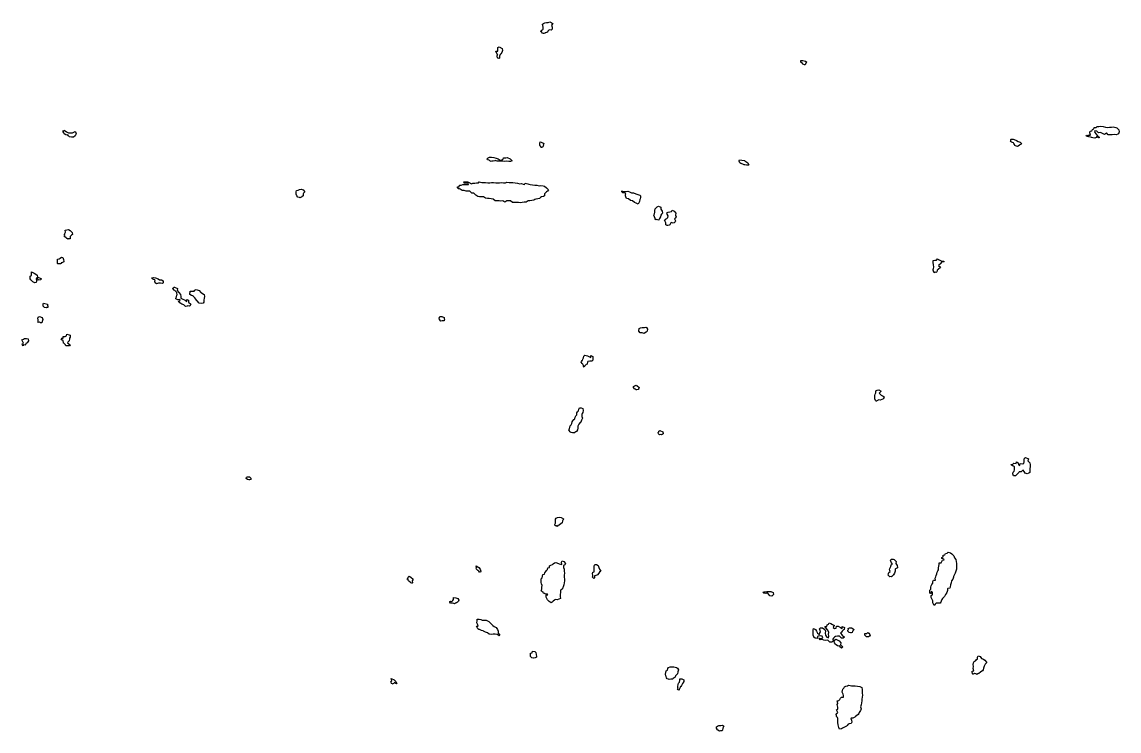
# Model space of a CAD drawing. Extents: x 450006 to 454999, y 6465006 to 6474995.
# Drawn here: x 451364 to 452498, y 6466520 to 6467252 of the extents above; entities that cross this region are included whole.
import ezdxf

# ---------------------------------------------------------------- set-up
doc = ezdxf.new("R2010")
doc.units = 0

msp = doc.modelspace()

# ---------------------------------------------------------------- linework, layer by layer
at = {"layer": '1010'}
for points in [[(451901, 6467242.14), (451900.02, 6467243), (451900.6, 6467243.38), (451901, 6467243.62), (451901.64, 6467244.34), (451902.8, 6467245.18), (451902.72, 6467247.26), (451901.92, 6467250.06), (451903.16, 6467250.82), (451904.54, 6467251.44), (451906.2, 6467251.78), (451907.98, 6467252), (451909.5, 6467252.48), (451912.78, 6467251), (451911.2, 6467249), (451912, 6467247), (451912.12, 6467245), (451911, 6467243.88), (451909, 6467244.22), (451907.6, 6467243), (451907, 6467242.1), (451905, 6467241.18), (451904.76, 6467241.22), (451904.38, 6467241), (451903.48, 6467240.5), (451903, 6467240.5), (451902, 6467241), (451901, 6467242.14), (451901, 6467242.14)], [(451855, 6467216.5), (451854.76, 6467217), (451854.82, 6467217.16), (451855, 6467217.98), (451855.9, 6467218.08), (451855, 6467219.14), (451853.84, 6467222.14), (451855.66, 6467222.32), (451855.68, 6467224.3), (451855.96, 6467226.02), (451857.2, 6467226.78), (451860.38, 6467225), (451860.46, 6467223), (451860.04, 6467221), (451859, 6467219.68), (451858.3, 6467219), (451857.66, 6467217), (451857.52, 6467216.46), (451857.62, 6467215), (451857.3, 6467214.68), (451857, 6467214.78), (451856.3, 6467215), (451855, 6467216.5), (451855, 6467216.5)], [(452171, 6467209.22), (452169.22, 6467211), (452169.22, 6467212.76), (452171, 6467212.76), (452171.24, 6467212.74), (452174, 6467211.98), (452175.16, 6467211), (452175, 6467210.66), (452174.16, 6467209.82), (452173.98, 6467209), (452173.7, 6467208.28), (452173, 6467208.16), (452171.32, 6467209), (452171, 6467209.22), (452171, 6467209.22)], [(451407, 6467138), (451406.26, 6467139), (451406, 6467139.98), (451407, 6467139.98), (451407.4, 6467140.58), (451409.86, 6467139), (451412, 6467137.98), (451413.88, 6467138.1), (451416.16, 6467137.82), (451417.5, 6467138.48), (451418.74, 6467139.24), (451419.22, 6467139), (451419.72, 6467137), (451419, 6467135.5), (451418.66, 6467135), (451417, 6467133.32), (451415, 6467133.42), (451413, 6467133.96), (451411.8, 6467135), (451411, 6467136), (451410.52, 6467135.46), (451409, 6467135.78), (451407.46, 6467137), (451407, 6467138), (451407, 6467138)], [(452465, 6467134.22), (452464.04, 6467135), (452464.6, 6467135.38), (452465, 6467135.32), (452466.28, 6467135.7), (452468.54, 6467135.44), (452467.9, 6467138.08), (452468.36, 6467139.62), (452469.82, 6467140.16), (452470.52, 6467141.46), (452471.98, 6467142), (452472.54, 6467143.44), (452474.4, 6467143.58), (452475.56, 6467144.42), (452477.36, 6467144.62), (452479.32, 6467144.66), (452481.66, 6467144.32), (452484.26, 6467143.72), (452486.44, 6467143.54), (452488.22, 6467143.76), (452490.26, 6467143.72), (452491.88, 6467144.1), (452494.66, 6467143.32), (452496, 6467143), (452498.08, 6467141), (452498.14, 6467139), (452497.5, 6467137), (452497, 6467136.5), (452495, 6467135.92), (452493, 6467136.2), (452491, 6467136), (452489, 6467135.76), (452487, 6467136), (452485, 6467137.88), (452483.98, 6467137), (452483, 6467136.28), (452481, 6467137.42), (452479, 6467138.42), (452477, 6467137.88), (452475, 6467139.8), (452473, 6467139.98), (452472.66, 6467139), (452473.98, 6467137), (452475.98, 6467135), (452477.98, 6467133), (452477, 6467132.8), (452475, 6467134), (452474.34, 6467133), (452473, 6467132.4), (452471, 6467132.7), (452469.62, 6467133), (452469, 6467133.66), (452468.46, 6467133.52), (452467, 6467133.68), (452465.78, 6467134.2), (452465, 6467134.22), (452465, 6467134.22)], [(451901, 6467122.78), (451900.5, 6467123), (451899.76, 6467124.22), (451899.14, 6467125), (451899.14, 6467126.84), (451899.42, 6467128.56), (451902.2, 6467127.78), (451903.44, 6467127), (451903, 6467125.8), (451902.66, 6467125.32), (451902.84, 6467125), (451902.44, 6467123.54), (451901.48, 6467123), (451901.2, 6467122.78), (451901, 6467122.78), (451901, 6467122.78)], [(452387, 6467128.32), (452386.04, 6467129), (452386.28, 6467129.7), (452386.4, 6467131), (452386.48, 6467131.5), (452388.66, 6467131.32), (452389.66, 6467131), (452392.06, 6467129.92), (452393.66, 6467129), (452395.82, 6467128.16), (452397.42, 6467127), (452397, 6467126.34), (452395, 6467125.18), (452394.82, 6467125), (452393, 6467123.88), (452391, 6467124.48), (452390.2, 6467125), (452390.12, 6467125.86), (452389.5, 6467127), (452389, 6467127.74), (452388.1, 6467127.88), (452387, 6467128.32), (452387, 6467128.32)], [(451845, 6467109.98), (451844.74, 6467111), (451844.74, 6467111.24), (451845, 6467111.52), (451845.88, 6467112.1), (451847.26, 6467112.72), (451849.22, 6467112.76), (451851.5, 6467112.48), (451854.1, 6467111.88), (451856.14, 6467111), (451858.16, 6467109.82), (451859.96, 6467110.02), (451861.24, 6467110.74), (451861.8, 6467112.18), (451864, 6467111.98), (451865.58, 6467112.4), (451868.4, 6467111), (451870.66, 6467109), (451869, 6467108.2), (451867, 6467108.36), (451865, 6467108.5), (451863, 6467108.4), (451861, 6467108.72), (451859, 6467108.74), (451857, 6467108.82), (451855, 6467108.6), (451853, 6467109.42), (451852.58, 6467109), (451851, 6467108.68), (451849.48, 6467108.5), (451849, 6467108.4), (451847.44, 6467109), (451847, 6467109.56), (451845.84, 6467110.14), (451845, 6467109.98), (451845, 6467109.98)], [(452107, 6467106.22), (452105.86, 6467107), (452105.34, 6467108.64), (452105.32, 6467109), (452105.84, 6467110.14), (452108.18, 6467109.8), (452110.74, 6467109.24), (452111.32, 6467109), (452114.46, 6467107), (452115.42, 6467105), (452115, 6467104.56), (452113, 6467104.44), (452111.22, 6467104.76), (452111, 6467104.76), (452110.38, 6467105), (452109, 6467105.42), (452108.1, 6467105.88), (452107, 6467106.22), (452107, 6467106.22)], [(451649, 6467071.6), (451648, 6467073), (451647.42, 6467074.56), (451647.34, 6467075), (451647.16, 6467076.82), (451647.76, 6467078.22), (451649.42, 6467078.56), (451650.74, 6467079.24), (451652.28, 6467079.7), (451654.58, 6467079), (451656.32, 6467077), (451655, 6467075.66), (451654.66, 6467075), (451654.5, 6467073), (451653, 6467071.74), (451652.62, 6467071.36), (451651.58, 6467071), (451651.16, 6467070.82), (451651, 6467070.74), (451650.56, 6467071), (451649, 6467071.6), (451649, 6467071.6)], [(451815, 6467079.94), (451813.94, 6467081), (451813.94, 6467082.04), (451815, 6467082.04), (451815.72, 6467082.26), (451816, 6467083.98), (451817.98, 6467084), (451819.54, 6467084.44), (451821.46, 6467084.52), (451823.44, 6467084.54), (451825.36, 6467084.62), (451825, 6467086), (451823, 6467085.8), (451821, 6467086), (451820.62, 6467087.36), (451822.52, 6467087.46), (451824.6, 6467087.38), (451825.38, 6467087), (451828.6, 6467085.38), (451830.04, 6467085.94), (451832.08, 6467085.9), (451833.74, 6467086.24), (451835.7, 6467086.28), (451836.54, 6467087.44), (451837.98, 6467087), (451839.18, 6467086.8), (451841.42, 6467086.56), (451843.2, 6467086.78), (451845.62, 6467086.36), (451847.54, 6467086.44), (451849.38, 6467086.6), (451851.22, 6467086.76), (451853.64, 6467086.34), (451855.76, 6467086.22), (451857.68, 6467086.3), (451859.4, 6467086.58), (451861.64, 6467086.34), (451863.76, 6467086.22), (451865.16, 6467086.82), (451867.36, 6467086.62), (451869.32, 6467086.66), (451871.28, 6467086.7), (451873.66, 6467086.32), (451876.16, 6467085.82), (451878.62, 6467085.36), (451880.36, 6467085.62), (451881.98, 6467085), (451883.5, 6467084.48), (451884.04, 6467085.94), (451886.78, 6467085.2), (451887.84, 6467085), (451889.36, 6467084.62), (451891.62, 6467084.36), (451894.16, 6467083.82), (451896.14, 6467083.84), (451898.7, 6467083.28), (451900.3, 6467083.68), (451902.78, 6467083.2), (451903.98, 6467083), (451905.98, 6467081), (451908.2, 6467079), (451907, 6467077.78), (451906.16, 6467077), (451905, 6467075.82), (451904.16, 6467075), (451903.98, 6467073), (451903, 6467072.16), (451901, 6467071.84), (451899.98, 6467071), (451899, 6467070.2), (451897, 6467069.72), (451895, 6467069.52), (451893.98, 6467069), (451893, 6467068.26), (451891, 6467068.12), (451889, 6467067.86), (451887, 6467067.6), (451885.98, 6467067), (451885, 6467066.28), (451883, 6467066.3), (451881, 6467065.98), (451879, 6467065.78), (451877, 6467066), (451875, 6467065.8), (451873, 6467066), (451871, 6467066), (451869, 6467067.64), (451867, 6467067.6), (451865, 6467067.6), (451863.98, 6467067), (451863, 6467066.26), (451861, 6467067.54), (451859, 6467067.5), (451857, 6467067.54), (451855, 6467067.6), (451853, 6467067.8), (451851, 6467069.5), (451849, 6467069.64), (451847, 6467070.12), (451845, 6467070.08), (451843, 6467070.34), (451841, 6467071.66), (451839, 6467071.72), (451837, 6467071.88), (451835, 6467072.16), (451833, 6467073.68), (451831, 6467075.52), (451829, 6467075.74), (451827, 6467077.6), (451825, 6467077.62), (451823, 6467077.78), (451821, 6467078.26), (451819.72, 6467078.26), (451819, 6467078.3), (451818, 6467079), (451817, 6467079.72), (451816.04, 6467079.94), (451815, 6467079.94), (451815, 6467079.94)], [(451985, 6467076), (451984, 6467077), (451984, 6467077.98), (451985, 6467077.32), (451986.66, 6467077.32), (451988.62, 6467077.36), (451990.34, 6467077.64), (451991.94, 6467077), (451994, 6467075.98), (451996.1, 6467075.88), (451998.4, 6467075), (451999.54, 6467074.44), (452002.52, 6467073.46), (452003.28, 6467073), (452003.38, 6467071), (452003, 6467069.88), (452002.74, 6467069), (452002.4, 6467067), (452001.3, 6467065), (452001, 6467064.32), (451999, 6467065.4), (451997, 6467065.92), (451995, 6467067.78), (451993, 6467068), (451991, 6467069.6), (451989, 6467070.18), (451988, 6467071.98), (451987.68, 6467073), (451987.68, 6467074.3), (451988, 6467075), (451987, 6467076), (451985.98, 6467076), (451985, 6467076), (451985, 6467076)], [(452019, 6467048.22), (452018.62, 6467049), (452018.54, 6467049.44), (452017.86, 6467051), (452017.18, 6467052.8), (452017.76, 6467054.22), (452017.98, 6467056), (452018.22, 6467057.76), (452018.54, 6467059.44), (452019.38, 6467060.6), (452020.44, 6467061.54), (452021.8, 6467062.18), (452024.36, 6467061), (452024.3, 6467059), (452025.78, 6467057), (452025.92, 6467055), (452025, 6467054.04), (452024.48, 6467053), (452023.86, 6467051), (452023, 6467049.4), (452022.86, 6467049.12), (452022.66, 6467049), (452022.22, 6467047.76), (452021, 6467048.16), (452019.44, 6467048.54), (452019, 6467048.22), (452019, 6467048.22)], [(452029, 6467045.78), (452028.32, 6467047), (452028.2, 6467047.78), (452029, 6467048.2), (452029.24, 6467048.74), (452030.44, 6467049.54), (452031.68, 6467050.3), (452031.82, 6467052.16), (452031, 6467054), (452030.6, 6467055.38), (452032.06, 6467055.92), (452033.74, 6467056.24), (452035.42, 6467056.56), (452036.04, 6467057.94), (452038.12, 6467057), (452039.9, 6467055), (452039.38, 6467053), (452040.14, 6467051), (452039, 6467049.84), (452038.48, 6467049), (452039.58, 6467047), (452039, 6467046.1), (452038, 6467045), (452037, 6467044.54), (452035, 6467045.24), (452034.74, 6467045), (452033.7, 6467043), (452033, 6467042.44), (452031.62, 6467042.36), (452031, 6467042.36), (452029.46, 6467043), (452029.46, 6467044.52), (452029.42, 6467045), (452029, 6467045.78), (452029, 6467045.78)], [(451409, 6467029.96), (451407.32, 6467031), (451408, 6467031.98), (451407.78, 6467033), (451408.06, 6467033.92), (451408.74, 6467035.24), (451408.46, 6467037.52), (451410.24, 6467037.74), (451412.02, 6467037.96), (451413.44, 6467037), (451415.64, 6467035), (451416, 6467033), (451415, 6467032.12), (451413.62, 6467031), (451413.44, 6467029), (451413.48, 6467028.5), (451413, 6467028.44), (451411.68, 6467028.3), (451411, 6467028.02), (451409.8, 6467029), (451409, 6467029.96), (451409, 6467029.96)], [(451401, 6467002.62), (451400.54, 6467003), (451400.4, 6467003.58), (451400.38, 6467005), (451400.34, 6467005.64), (451400.44, 6467007.54), (451402.06, 6467007.92), (451403.4, 6467008.58), (451404.52, 6467009.46), (451406.16, 6467009), (451406.58, 6467007), (451407.14, 6467005), (451407, 6467004.7), (451405, 6467003.7), (451404.22, 6467003.76), (451404.18, 6467003), (451403.54, 6467002.44), (451403, 6467002.44), (451401.52, 6467002.46), (451401, 6467002.62), (451401, 6467002.62)], [(452307, 6466993.46), (452306.14, 6466995), (452305.8, 6466996.18), (452306, 6466997), (452306.38, 6466997.6), (452306.56, 6466999.42), (452306.26, 6467001.72), (452305.84, 6467004.14), (452305.84, 6467006.14), (452307.74, 6467006.24), (452309.54, 6467006.44), (452310.28, 6467007.7), (452311.52, 6467007), (452314.3, 6467005.68), (452316.48, 6467005.5), (452317.34, 6467005), (452317, 6467004.74), (452315, 6467004.6), (452313.54, 6467003), (452313, 6467002.16), (452311.4, 6467001), (452313.38, 6466999), (452313, 6466998.6), (452311.38, 6466997), (452311, 6466996.6), (452309.98, 6466996), (452310.1, 6466995), (452309.62, 6466994.36), (452309, 6466993.76), (452308, 6466993.98), (452307, 6466993.46), (452307, 6466993.46)], [(451373, 6466985.98), (451372.18, 6466987), (451372.24, 6466987.74), (451372.2, 6466989), (451372.16, 6466989.82), (451373.54, 6466990.44), (451373.76, 6466992.22), (451373.56, 6466994.42), (451376.52, 6466993), (451378, 6466991.98), (451379.58, 6466991), (451379.78, 6466989), (451381.8, 6466988.18), (451383.92, 6466987), (451383, 6466986.16), (451381, 6466985.7), (451379, 6466988.4), (451378.52, 6466987), (451378.86, 6466985), (451378.56, 6466983.42), (451377, 6466983.12), (451376.52, 6466983.46), (451375, 6466984.02), (451373.88, 6466985), (451373, 6466985.98), (451373, 6466985.98)], [(451499, 6466986.78), (451498.62, 6466987), (451497.8, 6466988.18), (451499, 6466988.08), (451499.6, 6466988.38), (451501.7, 6466988.28), (451504.74, 6466987), (451506, 6466985.98), (451508, 6466985.98), (451509.7, 6466985), (451509.9, 6466983), (451509, 6466982.36), (451507, 6466982.46), (451505, 6466982.62), (451503, 6466982.04), (451501.58, 6466983), (451501.28, 6466984.7), (451501.5, 6466985), (451501, 6466985.98), (451499.7, 6466986.28), (451499, 6466986.78), (451499, 6466986.78)], [(451521, 6466975.52), (451519.64, 6466977), (451520.16, 6466977.82), (451521, 6466978.46), (451521.5, 6466978.48), (451524.48, 6466977), (451524.12, 6466975), (451525.8, 6466973), (451527.56, 6466971), (451528.14, 6466969), (451528.08, 6466967), (451529.4, 6466966.58), (451532.38, 6466965), (451534.24, 6466963.74), (451534.36, 6466965.62), (451535.98, 6466965), (451535.98, 6466963), (451538.42, 6466961), (451537.48, 6466959), (451537, 6466958.82), (451535, 6466959.32), (451534.54, 6466959), (451533, 6466958.64), (451531, 6466960.16), (451529, 6466960.82), (451527, 6466962.2), (451525.6, 6466964.38), (451527.32, 6466964.66), (451527, 6466965.9), (451525, 6466965.38), (451523, 6466966.56), (451522.74, 6466967.24), (451523.38, 6466968.6), (451523.82, 6466970.16), (451524.32, 6466971), (451523.82, 6466972.16), (451523.84, 6466973), (451523, 6466973.86), (451521.86, 6466975), (451521, 6466975.52), (451521, 6466975.52)], [(451539, 6466969.98), (451537.32, 6466971), (451537.42, 6466972.56), (451537.76, 6466973), (451537.68, 6466974.3), (451539.78, 6466974.2), (451541.76, 6466974.22), (451542.46, 6466975.52), (451543.8, 6466976.18), (451546.82, 6466975), (451548.66, 6466973), (451549.32, 6466972.66), (451552.18, 6466971), (451552.34, 6466969), (451552, 6466967), (451551.92, 6466965), (451551.96, 6466963), (451551, 6466962.1), (451549, 6466961.64), (451547, 6466962), (451545, 6466964.4), (451543, 6466966.66), (451542.76, 6466967), (451542.22, 6466967.76), (451541.24, 6466969), (451541, 6466969.28), (451540.5, 6466969.48), (451539, 6466969.98), (451539, 6466969.98)], [(451387, 6466957.36), (451385.8, 6466959), (451385.78, 6466960.2), (451385.68, 6466961), (451385.86, 6466962.12), (451388.66, 6466961.32), (451389.98, 6466961), (451389.98, 6466960), (451390.58, 6466959), (451390.58, 6466957.4), (451389, 6466957.4), (451388.74, 6466957.24), (451387, 6466957.36), (451387, 6466957.36)], [(451381, 6466942.16), (451380.26, 6466943), (451380.48, 6466943.5), (451380.34, 6466945), (451380.28, 6466945.7), (451380.34, 6466947.64), (451381.78, 6466948.2), (451384.76, 6466947), (451385.46, 6466945), (451385, 6466944), (451384.8, 6466943.18), (451384.76, 6466943), (451384.3, 6466941.68), (451383, 6466941.7), (451381.78, 6466942.2), (451381, 6466942.16), (451381, 6466942.16)], [(451797, 6466943.22), (451795.32, 6466945), (451795.22, 6466946.76), (451795.32, 6466947), (451795.94, 6466948.04), (451797.76, 6466948.22), (451800.34, 6466947), (451800.36, 6466945.62), (451800.66, 6466945), (451800.18, 6466943.8), (451799, 6466943.6), (451798.4, 6466943.58), (451797, 6466943.22), (451797, 6466943.22)], [(452003, 6466931.22), (452001.56, 6466933), (452001.46, 6466934.52), (452001.92, 6466935), (452002.08, 6466935.9), (452003.38, 6466936.6), (452005.16, 6466936.82), (452007.32, 6466936.66), (452008.82, 6466937.16), (452009.54, 6466937), (452010.54, 6466935), (452010.22, 6466933), (452009, 6466931.84), (452007.48, 6466931), (452007.22, 6466930.76), (452007, 6466930.66), (452006, 6466931), (452005, 6466931.16), (452004.82, 6466931.16), (452003, 6466931.22), (452003, 6466931.22)], [(451365, 6466917.94), (451364.18, 6466919), (451363.94, 6466920.04), (451365, 6466920.04), (451365.48, 6466920.5), (451365, 6466921.22), (451363.72, 6466924.26), (451365.22, 6466924.76), (451366.36, 6466925.62), (451368.54, 6466925.44), (451370.32, 6466925), (451370.44, 6466923), (451369.2, 6466921), (451369, 6466920.82), (451367.62, 6466920.36), (451367.44, 6466919), (451367.2, 6466918.78), (451367, 6466918.6), (451365.14, 6466918.84), (451365, 6466917.94), (451365, 6466917.94)], [(451405, 6466924.26), (451404.44, 6466925), (451404.62, 6466925.36), (451405, 6466925.68), (451406.3, 6466925.68), (451406.44, 6466927.54), (451408.4, 6466927.58), (451409.66, 6466928.32), (451410.16, 6466929.82), (451412.68, 6466929.3), (451413.58, 6466929), (451413.54, 6466927), (451413, 6466925.68), (451412.78, 6466925), (451412.44, 6466923), (451411, 6466921.56), (451410.74, 6466921), (451412.04, 6466919.94), (451413.68, 6466919), (451413, 6466918), (451411, 6466917.76), (451409, 6466918), (451408.74, 6466919), (451407, 6466920.48), (451406.48, 6466921), (451406.56, 6466921.42), (451406.38, 6466923), (451405, 6466924.26), (451405, 6466924.26)], [(451943, 6466899.56), (451941.9, 6466901), (451942.34, 6466901.64), (451943, 6466902.62), (451943.2, 6466902.78), (451943.82, 6466904.16), (451944.32, 6466905.66), (451944.6, 6466907.38), (451945.7, 6466908.28), (451948.48, 6466907.5), (451949.98, 6466907), (451952, 6466905.98), (451952, 6466907.98), (451953.98, 6466907), (451953.98, 6466905), (451953.98, 6466903), (451953, 6466902), (451951, 6466902), (451949, 6466901.54), (451948.5, 6466901), (451948.24, 6466899), (451947, 6466898.46), (451945.34, 6466897), (451945.32, 6466896.66), (451945, 6466896), (451944.26, 6466897), (451944.26, 6466897.72), (451943.84, 6466899), (451943, 6466899.56), (451943, 6466899.56)], [(451997, 6466873.34), (451996.2, 6466875), (451996.2, 6466875.78), (451997, 6466876.48), (451997.3, 6466876.68), (451998.7, 6466877.28), (451999.38, 6466877), (452002.02, 6466875), (452001.22, 6466873), (452001.26, 6466872.72), (452001, 6466872.76), (451999.54, 6466872.44), (451999, 6466872.4), (451997.64, 6466873), (451997, 6466873.34), (451997, 6466873.34)], [(452247, 6466860.78), (452246.78, 6466861), (452246.42, 6466861.56), (452245.66, 6466863), (452245.56, 6466864.42), (452245.44, 6466866.54), (452245.98, 6466868), (452246.66, 6466869.32), (452246.54, 6466871.44), (452247.98, 6466872), (452249.7, 6466872.28), (452252.28, 6466871), (452251, 6466869.94), (452249.96, 6466869), (452252.32, 6466867), (452254.08, 6466865.9), (452255.58, 6466865), (452255, 6466864), (452254.42, 6466863), (452253, 6466862.46), (452251, 6466861.74), (452249.9, 6466862.08), (452249, 6466861.84), (452248.48, 6466861.5), (452247.72, 6466861), (452247.24, 6466860.74), (452247, 6466860.78), (452247, 6466860.78)], [(451931, 6466828.6), (451930.32, 6466829), (451930, 6466829.98), (451929.36, 6466831), (451929.74, 6466832.24), (451930.32, 6466833.66), (451930.74, 6466835.24), (451931.68, 6466836.3), (451932.44, 6466837.54), (451932.64, 6466839.34), (451933.48, 6466840.5), (451934.34, 6466841.64), (451935.46, 6466842.52), (451935.84, 6466844.14), (451936.46, 6466845.52), (451937.42, 6466846.56), (451937.44, 6466848.54), (451938.14, 6466849.84), (451939.36, 6466850.62), (451939.62, 6466852.36), (451940.28, 6466853.7), (451942, 6466853.98), (451943.74, 6466853), (451943.96, 6466851), (451943.56, 6466849), (451943, 6466848), (451942.48, 6466847), (451942.5, 6466845), (451943.32, 6466843), (451943, 6466842.36), (451942.16, 6466841), (451941.56, 6466839), (451941, 6466838.52), (451939.68, 6466837), (451939, 6466835.76), (451938.6, 6466835), (451938.66, 6466833), (451938.28, 6466831), (451937, 6466829.48), (451936.44, 6466829), (451935.54, 6466828.44), (451935, 6466828.16), (451933.82, 6466828.16), (451933, 6466828.02), (451931.52, 6466828.46), (451931, 6466828.6), (451931, 6466828.6)], [(452023, 6466826), (452021.76, 6466827), (452021.52, 6466828.46), (452022.14, 6466829), (452022.24, 6466829.74), (452023.4, 6466830.58), (452026.34, 6466829), (452026.66, 6466827.32), (452026.78, 6466827), (452025.86, 6466826.12), (452025, 6466826.08), (452023.54, 6466826.44), (452023, 6466826), (452023, 6466826)], [(452387, 6466794.5), (452386.72, 6466795), (452386.62, 6466795.36), (452387, 6466795.36), (452388.36, 6466795.62), (452389.34, 6466796.64), (452391.68, 6466796.3), (452392.08, 6466797.9), (452393.98, 6466797), (452394.3, 6466795), (452395.7, 6466794.28), (452395.8, 6466796.18), (452397.9, 6466796.08), (452399.54, 6466796.44), (452399.92, 6466798.06), (452399.96, 6466800.02), (452400.22, 6466801.76), (452401.4, 6466802.58), (452404.52, 6466801), (452403.9, 6466799), (452405.98, 6466797), (452406.38, 6466795), (452406.18, 6466793), (452405.82, 6466791), (452405.98, 6466789), (452405.98, 6466787), (452405, 6466786.2), (452403, 6466785.62), (452401, 6466786.3), (452399.96, 6466788.02), (452399, 6466789.56), (452398.16, 6466789), (452397, 6466787.82), (452395, 6466787.62), (452394.54, 6466787), (452393, 6466785.54), (452392.36, 6466785), (452391, 6466783.66), (452389, 6466783.7), (452388.3, 6466785.68), (452388.66, 6466787.32), (452389.6, 6466788.38), (452390.04, 6466789.94), (452390.08, 6466791), (452389.96, 6466792.02), (452390.02, 6466793), (452389, 6466793.58), (452388.08, 6466793.9), (452387, 6466794.5), (452387, 6466794.5)], [(451597, 6466779.78), (451595.44, 6466781), (451595.8, 6466782.18), (451597, 6466782.6), (451597.3, 6466782.68), (451599, 6466782.68), (451600.7, 6466781), (451600.14, 6466779.84), (451599, 6466779.4), (451598.48, 6466779.5), (451597, 6466779.78), (451597, 6466779.78)], [(451915, 6466732), (451914.66, 6466733), (451914.6, 6466733.38), (451915, 6466733.98), (451915.34, 6466734.64), (451915.48, 6466736.5), (451915.32, 6466738.66), (451915.98, 6466740), (451917.42, 6466740.56), (451919.18, 6466740.8), (451921.42, 6466740.56), (451923.54, 6466739), (451923, 6466737.5), (451922.7, 6466737), (451922.28, 6466735), (451921, 6466733.84), (451919.62, 6466733), (451919.2, 6466732.78), (451919, 6466732.6), (451917.8, 6466732.18), (451917, 6466731.34), (451915.98, 6466732), (451915, 6466732), (451915, 6466732)], [(452303, 6466662), (452302.36, 6466663), (452302.46, 6466663.52), (452302.46, 6466665), (452302.42, 6466665.56), (452303.36, 6466666.62), (452303.56, 6466668.42), (452304, 6466669.98), (452304.56, 6466671.42), (452305.44, 6466672.54), (452305.52, 6466674.46), (452306.32, 6466675.66), (452308.28, 6466675.7), (452308.16, 6466677.82), (452308.62, 6466679.36), (452309.2, 6466680.78), (452309.64, 6466682.34), (452309.98, 6466684), (452310.62, 6466685.36), (452311.48, 6466686.5), (452311.44, 6466688.54), (452311.76, 6466690.22), (452312.08, 6466691.9), (452312.28, 6466693.7), (452314.32, 6466693.66), (452314.74, 6466695.24), (452315.42, 6466696.56), (452317.16, 6466696.82), (452317, 6466697.54), (452315, 6466698.16), (452314.74, 6466699.24), (452316.2, 6466699.78), (452316.42, 6466701.56), (452318.02, 6466701.96), (452318.62, 6466703.36), (452320.3, 6466703.68), (452321.32, 6466704.66), (452324, 6466703.98), (452325.34, 6466703), (452327.38, 6466701), (452328.02, 6466699), (452329.3, 6466697), (452329.64, 6466695), (452329.98, 6466693), (452330.14, 6466691), (452330.02, 6466689), (452329.94, 6466687), (452329.38, 6466685), (452329, 6466684.08), (452328.62, 6466683), (452327.8, 6466681), (452327, 6466679.48), (452326.8, 6466679), (452326.16, 6466677), (452325, 6466675.22), (452324.8, 6466675), (452324.58, 6466673), (452323.98, 6466671), (452323.52, 6466669), (452323, 6466667.54), (452321, 6466667.2), (452320.86, 6466667), (452320.74, 6466665), (452320.22, 6466663), (452319, 6466661.4), (452318.76, 6466661), (452317.64, 6466659), (452317, 6466658.18), (452315.6, 6466657), (452315, 6466655.9), (452314.38, 6466655), (452313.82, 6466653), (452313, 6466652), (452311, 6466652.06), (452309, 6466651.96), (452308.02, 6466651), (452307, 6466649.54), (452305.54, 6466652.44), (452305.66, 6466654.32), (452305, 6466656), (452304, 6466657.98), (452304, 6466659.98), (452305.4, 6466660.58), (452305.32, 6466662.66), (452305.32, 6466663), (452305, 6466663.36), (452303.98, 6466664), (452303.98, 6466663), (452303.98, 6466662), (452303, 6466662), (452303, 6466662)], [(451901, 6466664.52), (451900.74, 6466665), (451900.74, 6466665.24), (451901, 6466665.98), (451901.36, 6466666.62), (451901.46, 6466668.52), (451901.64, 6466670.34), (451901, 6466672.02), (451900.46, 6466673.52), (451900.64, 6466675.34), (451900.76, 6466677.22), (451901.68, 6466678.3), (451901.94, 6466680.04), (451902.16, 6466681.82), (451903.88, 6466682.1), (451904.5, 6466683.48), (451905.38, 6466684.6), (451906.1, 6466685.88), (451907.16, 6466686.82), (451907.46, 6466688.52), (451909.16, 6466688.82), (451909.36, 6466690.62), (451910.52, 6466691.46), (451912.16, 6466691.82), (451913.16, 6466692.82), (451914.26, 6466693.72), (451915.92, 6466694.06), (451918.38, 6466693), (451919.38, 6466692.6), (451922.02, 6466691.96), (451921.56, 6466694.42), (451922.18, 6466695.8), (451924.18, 6466695), (451925.86, 6466693), (451925, 6466691.62), (451923.52, 6466691), (451923.82, 6466689), (451924.3, 6466687), (451924.3, 6466685), (451924.62, 6466683), (451924.48, 6466681), (451924.54, 6466679), (451924.82, 6466677), (451924.62, 6466675), (451924.4, 6466673), (451923.92, 6466671), (451923.24, 6466669), (451923, 6466668.14), (451922.54, 6466667), (451921, 6466665.36), (451920.66, 6466665), (451920.66, 6466663), (451920.38, 6466661), (451920.18, 6466659), (451920.48, 6466657), (451919, 6466656.02), (451917, 6466655.62), (451915, 6466655.84), (451914.28, 6466655), (451913, 6466653.94), (451912.04, 6466653), (451911, 6466652.38), (451909, 6466653.84), (451907, 6466655.64), (451905.76, 6466658.22), (451905.74, 6466660.24), (451907.44, 6466660.54), (451907, 6466661.44), (451906.5, 6466661.48), (451905, 6466661.5), (451903.96, 6466662.02), (451903, 6466662.52), (451902.52, 6466663), (451901, 6466664.52), (451901, 6466664.52)], [(452261, 6466679.4), (452259.4, 6466681), (452259.66, 6466682.32), (452259.7, 6466683), (452260.12, 6466683.86), (452261.36, 6466684.62), (452261, 6466685.82), (452260.66, 6466687.32), (452261.6, 6466688.38), (452262, 6466689.98), (452262.44, 6466691.54), (452263.78, 6466692.2), (452263, 6466693.88), (452261.88, 6466696.1), (452262.64, 6466697.34), (452264.52, 6466697.46), (452265.58, 6466697), (452267.64, 6466695), (452267.42, 6466693), (452268.66, 6466691), (452269.22, 6466689), (452269, 6466688.56), (452267, 6466687.68), (452266.62, 6466687), (452266.66, 6466685), (452266.02, 6466683), (452265, 6466681.48), (452264.52, 6466681.46), (452264.56, 6466681), (452263.82, 6466680.16), (452263, 6466679.4), (452262.52, 6466679.46), (452261, 6466679.4), (452261, 6466679.4)], [(451835, 6466685.76), (451833.82, 6466687), (451833.54, 6466688.44), (451833.9, 6466689), (451833.32, 6466690.66), (451835.98, 6466689), (451837.56, 6466687), (451837.76, 6466686.22), (451838.22, 6466685), (451838, 6466683.98), (451837, 6466684.12), (451835.98, 6466685), (451835, 6466685.76), (451835, 6466685.76)], [(451955, 6466677.58), (451953.58, 6466679), (451954.06, 6466679.92), (451954.1, 6466681), (451953.76, 6466682.22), (451953.88, 6466684.1), (451955.44, 6466684.54), (451955.32, 6466686.66), (451955.44, 6466688.54), (451955.38, 6466690.6), (451955.98, 6466692), (451957.96, 6466692.02), (451959.38, 6466691), (451960.16, 6466689), (451960.8, 6466687), (451962.38, 6466685), (451961, 6466684.02), (451960.34, 6466683), (451959, 6466681.32), (451958.04, 6466681), (451957.24, 6466680.74), (451957, 6466680.52), (451955.76, 6466680.22), (451955.8, 6466679), (451955.86, 6466678.12), (451955, 6466677.58), (451955, 6466677.58)], [(451763, 6466676), (451762, 6466677), (451762.44, 6466677.54), (451763, 6466677.98), (451763.18, 6466678.8), (451764, 6466679.98), (451765.98, 6466679), (451768.34, 6466677), (451767.38, 6466675), (451767.66, 6466673), (451767.28, 6466672.7), (451767, 6466672.7), (451765.9, 6466673), (451765, 6466673.58), (451763.58, 6466675), (451763, 6466676), (451763, 6466676)], [(452131, 6466662.38), (452130.3, 6466663), (452130.4, 6466663.58), (452131, 6466663.68), (452132.22, 6466663.76), (452133.98, 6466664), (452136.02, 6466663.96), (452137.98, 6466664), (452140.38, 6466663), (452140.8, 6466661), (452139, 6466659.18), (452137, 6466659.66), (452135.96, 6466661), (452135, 6466662.46), (452133.74, 6466662.24), (452133, 6466662.2), (452131.68, 6466662.3), (452131, 6466662.38), (452131, 6466662.38)], [(451807, 6466651.98), (451806.24, 6466653), (451806.22, 6466653.76), (451807, 6466654.02), (451808.08, 6466653.9), (451809.24, 6466654.74), (451809.98, 6466656), (451810, 6466657.98), (451812.44, 6466657.54), (451814.52, 6466657), (451815.3, 6466655), (451815, 6466654.2), (451813.92, 6466653), (451813, 6466652.34), (451812, 6466651.98), (451811, 6466651.24), (451810.3, 6466651.68), (451809, 6466652.08), (451808.02, 6466651.96), (451807, 6466651.98), (451807, 6466651.98)], [(451835, 6466625.68), (451834.56, 6466627), (451833.82, 6466628.16), (451835, 6466628.3), (451835.36, 6466628.62), (451835, 6466629.56), (451834.12, 6466631.86), (451834.26, 6466633.72), (451834.36, 6466635.62), (451836.32, 6466635.66), (451838.06, 6466635), (451839.44, 6466634.54), (451841.46, 6466634.52), (451843.66, 6466634.32), (451846.32, 6466633), (451848.56, 6466631), (451850.64, 6466629), (451852, 6466627.98), (451853.96, 6466627), (451855.46, 6466625), (451856.18, 6466623), (451856.02, 6466621), (451857.78, 6466619), (451857, 6466618.14), (451855, 6466619.72), (451853, 6466620.06), (451851, 6466620.14), (451849, 6466619.82), (451847, 6466619.98), (451845, 6466621.44), (451843, 6466622.02), (451841, 6466623.16), (451840.54, 6466623.44), (451839, 6466623.96), (451837.46, 6466624.52), (451837, 6466624.74), (451836, 6466625), (451835, 6466625.68), (451835, 6466625.68)], [(452183, 6466616.42), (452182.38, 6466617), (452182.58, 6466617.4), (452182, 6466619), (452181.96, 6466620.02), (452181.8, 6466622.18), (452181.9, 6466624.08), (452182.2, 6466625.78), (452184.42, 6466625), (452185.46, 6466623), (452186.46, 6466621), (452188.26, 6466619.72), (452188.64, 6466621.34), (452189.52, 6466622.46), (452189, 6466623.9), (452188.44, 6466625.54), (452189.4, 6466626.58), (452191.42, 6466626.56), (452194, 6466625), (452194.56, 6466623), (452194.34, 6466621), (452194.48, 6466619), (452195.98, 6466617), (452197.66, 6466616.32), (452197.9, 6466618.08), (452197.8, 6466620.18), (452198.12, 6466621.86), (452197, 6466624.12), (452195, 6466626.56), (452194, 6466627.98), (452196.06, 6466627.92), (452196.36, 6466629.62), (452197.68, 6466630.3), (452198.24, 6466631.74), (452199.98, 6466631), (452202, 6466629.98), (452203.98, 6466629), (452203, 6466628), (452202.46, 6466627), (452204, 6466625.98), (452205.78, 6466626.2), (452205.86, 6466628.12), (452207.7, 6466628.28), (452210.28, 6466627), (452212, 6466625.98), (452211.9, 6466628.08), (452214.08, 6466627), (452213.98, 6466625), (452213, 6466624), (452211.98, 6466623), (452211, 6466622), (452209.98, 6466621), (452211.98, 6466619), (452214.08, 6466617), (452213, 6466615.86), (452211, 6466615.9), (452209, 6466618), (452207, 6466618), (452205, 6466617.66), (452203.98, 6466617), (452203, 6466616), (452202.32, 6466615), (452202.66, 6466613), (452201, 6466611.6), (452199, 6466611.9), (452197, 6466613.9), (452195, 6466613.52), (452193, 6466613.74), (452191, 6466614.34), (452189, 6466614), (452188.08, 6466615.9), (452190.44, 6466615.54), (452191.78, 6466616.2), (452191, 6466617.9), (452189, 6466618.44), (452187, 6466618.08), (452186.4, 6466617.58), (452186.22, 6466617), (452186.3, 6466615.68), (452185, 6466615.76), (452184.02, 6466615.96), (452183, 6466616.42), (452183, 6466616.42)], [(452219, 6466621.72), (452217.64, 6466623), (452217.66, 6466624.32), (452218.26, 6466625), (452218.04, 6466625.94), (452219.28, 6466626.7), (452221.58, 6466626.4), (452224.4, 6466625), (452223, 6466623.58), (452222.78, 6466623.2), (452222.66, 6466623), (452222.32, 6466621.66), (452221, 6466621.32), (452220.54, 6466621.44), (452219, 6466621.72), (452219, 6466621.72)], [(452205, 6466609.62), (452204.06, 6466611), (452203.62, 6466612.36), (452204, 6466613), (452204, 6466613.98), (452205.22, 6466614.76), (452208.6, 6466613), (452210.36, 6466611), (452209.98, 6466609), (452212.4, 6466607), (452211, 6466605.58), (452209.58, 6466607), (452209, 6466608), (452208.48, 6466607.5), (452207, 6466607.82), (452205.5, 6466609), (452205, 6466609.62), (452205, 6466609.62)], [(452237, 6466617.18), (452235.3, 6466619), (452235.36, 6466620.62), (452237, 6466620.66), (452237.24, 6466620.74), (452238.24, 6466621.74), (452239.42, 6466621), (452240.34, 6466619.64), (452240.82, 6466619), (452240.18, 6466617.8), (452239, 6466617.14), (452238.78, 6466617.2), (452237, 6466617.18), (452237, 6466617.18)], [(451891, 6466595.6), (451889.66, 6466597), (451889.46, 6466598.52), (451889.72, 6466599), (451889.56, 6466600.42), (451891.14, 6466600.84), (451891.68, 6466602.3), (451894, 6466601.98), (451895.24, 6466601), (451895.56, 6466599), (451895.68, 6466597), (451895.68, 6466596.3), (451895, 6466595.84), (451894.5, 6466595.48), (451893, 6466595.22), (451892.68, 6466595.3), (451891, 6466595.6), (451891, 6466595.6)], [(452347, 6466578.66), (452346.74, 6466579), (452346.74, 6466579.24), (452346.18, 6466581), (452346.2, 6466581.78), (452347.96, 6466582.02), (452347.42, 6466584.56), (452347.52, 6466586.46), (452347.4, 6466588.58), (452347.5, 6466590.48), (452348.32, 6466591.66), (452349.56, 6466592.42), (452350.48, 6466593.5), (452351.6, 6466594.38), (452351.62, 6466596.36), (452352.3, 6466597.68), (452354.36, 6466597), (452355.98, 6466595), (452357.9, 6466594.08), (452359.38, 6466593), (452361.14, 6466591), (452361, 6466590.52), (452359.66, 6466589), (452359, 6466587.68), (452358.54, 6466587), (452357.88, 6466585), (452357.72, 6466583), (452357, 6466582.16), (452355.28, 6466581), (452355, 6466580.7), (452353, 6466579.42), (452352.02, 6466579), (452351, 6466578.2), (452349.96, 6466579), (452349, 6466579.32), (452348.64, 6466579.34), (452347.98, 6466579), (452347.4, 6466578.58), (452347, 6466578.66), (452347, 6466578.66)], [(452031, 6466574), (452030.24, 6466575), (452029.8, 6466576.18), (452029.38, 6466577), (452029.12, 6466578.86), (452029.52, 6466580.46), (452029.86, 6466582.12), (452031.08, 6466582.9), (452031.46, 6466584.52), (452032.34, 6466585.64), (452033.82, 6466586.16), (452035.8, 6466586.18), (452037.78, 6466586.2), (452040.56, 6466585.42), (452041.5, 6466585), (452042.5, 6466583), (452042.06, 6466581), (452041.5, 6466579), (452041, 6466578.4), (452039.64, 6466577), (452039, 6466575.5), (452038.12, 6466575), (452037, 6466574.38), (452036.6, 6466573.38), (452035, 6466573.44), (452034.54, 6466573.44), (452033, 6466573.24), (452032.42, 6466573.56), (452031, 6466574), (452031, 6466574)], [(451747, 6466568.54), (451745.68, 6466569), (451745.56, 6466570.42), (451745.24, 6466571), (451746.06, 6466571.92), (451745.64, 6466574.34), (451748.54, 6466573), (451750.44, 6466571), (451751.34, 6466569), (451751, 6466568.62), (451750.4, 6466569), (451749, 6466569.96), (451748.48, 6466569.5), (451748.02, 6466569), (451747.68, 6466568.3), (451747, 6466568.54), (451747, 6466568.54)], [(452043, 6466562.1), (452041.62, 6466563), (452042.18, 6466563.8), (452041.78, 6466565), (452042, 6466565.98), (452042.12, 6466567.86), (452042.6, 6466569.38), (452043.62, 6466570.36), (452043.86, 6466572.12), (452043.94, 6466574.04), (452046.18, 6466573.8), (452048.14, 6466573), (452048.16, 6466571), (452047, 6466569.34), (452046.78, 6466569), (452045.72, 6466567), (452045, 6466566.1), (452044.32, 6466565.66), (452044.16, 6466565), (452043.82, 6466564.16), (452043.46, 6466563), (452043.38, 6466562.6), (452043, 6466562.1), (452043, 6466562.1)], [(452207, 6466534), (452206, 6466535), (452206, 6466535.98), (452205.5, 6466537), (452206, 6466537.98), (452207.24, 6466538.74), (452207, 6466539.72), (452206.12, 6466541.86), (452207.32, 6466542.66), (452207.32, 6466544.66), (452207, 6466545.9), (452206.56, 6466547.42), (452207.48, 6466548.5), (452207, 6466550), (452206.74, 6466551.24), (452208.54, 6466551.44), (452209.58, 6466552.4), (452210.24, 6466553.74), (452211.2, 6466554.78), (452213.1, 6466554.88), (452213.24, 6466556.74), (452213, 6466558.16), (452211.92, 6466560.06), (452212.06, 6466561.92), (452212.66, 6466563.32), (452213.7, 6466564.28), (452214.38, 6466565.6), (452215.6, 6466566.38), (452217.3, 6466566.68), (452218.52, 6466567.46), (452219.98, 6466567), (452221.32, 6466566.66), (452223.32, 6466566.66), (452225.32, 6466566.66), (452227.66, 6466566.32), (452229.96, 6466566.02), (452232.2, 6466565), (452232.6, 6466563), (452232.6, 6466561), (452232.52, 6466559), (452232.74, 6466557), (452232.64, 6466555), (452232.24, 6466553), (452232.24, 6466551), (452231.94, 6466549), (452231.46, 6466547), (452231, 6466546), (452230.66, 6466545), (452231.54, 6466543), (452231, 6466541.7), (452230.66, 6466541), (452229.56, 6466539), (452229, 6466538.12), (452228.3, 6466537), (452227, 6466536.02), (452225.58, 6466535), (452225, 6466534.14), (452223, 6466533.1), (452221, 6466533.16), (452220.88, 6466533), (452221.56, 6466531), (452221.84, 6466529), (452221, 6466527.76), (452219, 6466527.52), (452217.94, 6466527), (452217, 6466525.76), (452216.28, 6466525), (452215, 6466524.42), (452213, 6466523.22), (452212.24, 6466523), (452211, 6466522.32), (452209, 6466521.76), (452208.38, 6466523.6), (452207.7, 6466526.28), (452207.32, 6466528.66), (452207.22, 6466529), (452207.24, 6466530.74), (452207.26, 6466531), (452207.24, 6466532.74), (452207.32, 6466533), (452207, 6466534), (452207, 6466534)], [(452083, 6466521.3), (452081.8, 6466523), (452081.8, 6466524.18), (452083, 6466524.82), (452083.1, 6466524.88), (452084.24, 6466525.74), (452086.36, 6466525.62), (452088, 6466525.98), (452089.56, 6466525), (452089, 6466524.32), (452088.42, 6466523), (452088.04, 6466521), (452087.88, 6466520.1), (452087, 6466520.02), (452085.94, 6466520.04), (452085, 6466519.94), (452083.38, 6466521), (452083, 6466521.3), (452083, 6466521.3)]]:
    msp.add_lwpolyline(points, dxfattribs=at)

doc.saveas('drawing.dxf')
